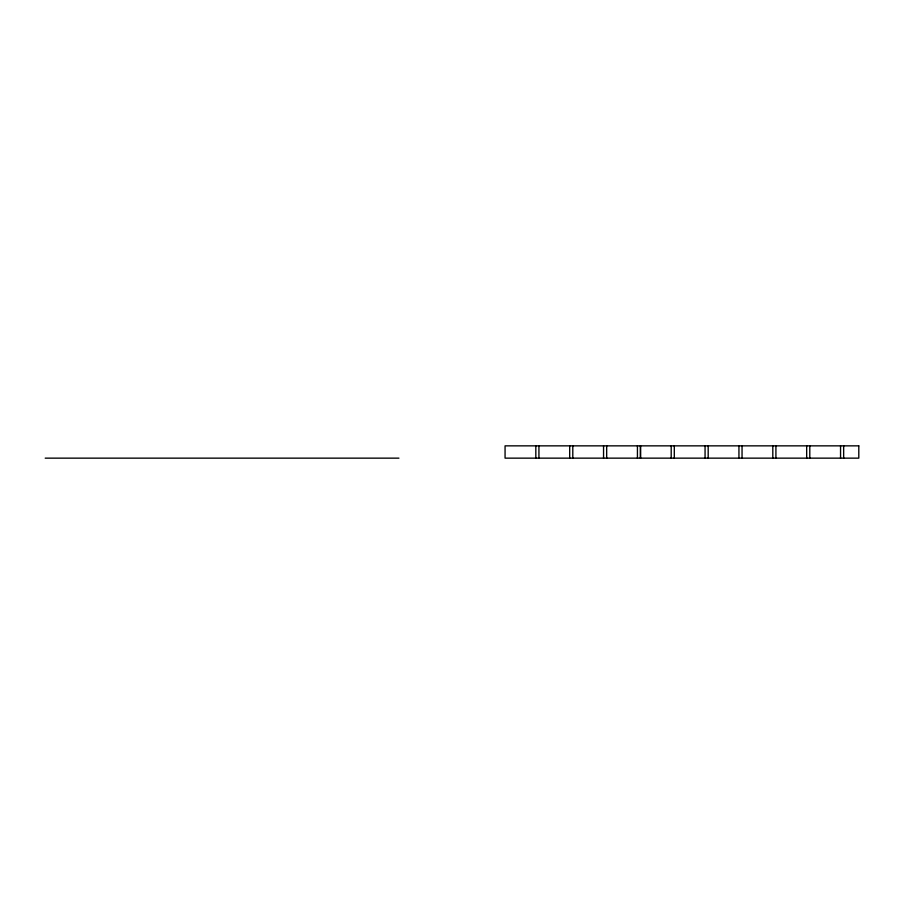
<?xml version="1.0" encoding="UTF-8"?>
<svg xmlns="http://www.w3.org/2000/svg" width="904" height="904" viewBox="0 0 904 904"><rect width="100%" height="100%" fill="white"/><g stroke="black" fill="none" stroke-linecap="round" stroke-linejoin="round"><path stroke-width="1.36" d="M45.2 458.147L398.935 458.147M843.658 445.853L843.658 458.147M840.55 445.853L840.55 458.147M809.792 445.853L809.792 458.147M806.673 445.853L806.673 458.147M775.914 445.853L775.914 458.147M772.807 445.853L772.807 458.147M742.048 445.853L742.048 458.147M738.941 445.853L738.941 458.147M708.182 445.853L708.182 458.147M705.063 445.853L705.063 458.147M674.305 445.853L674.305 458.147M671.197 445.853L671.197 458.147M640.54 445.853L640.54 458.147M640.439 445.853L640.439 458.147M637.433 445.853L637.433 458.147M606.674 445.853L606.674 458.147M603.556 445.853L603.556 458.147M572.797 445.853L572.797 458.147M569.689 445.853L569.689 458.147M538.931 445.853L538.931 458.147M535.823 445.853L535.823 458.147M858.8 445.853L505.065 445.853L505.065 458.147L858.8 458.147L858.8 445.853"/></g></svg>
